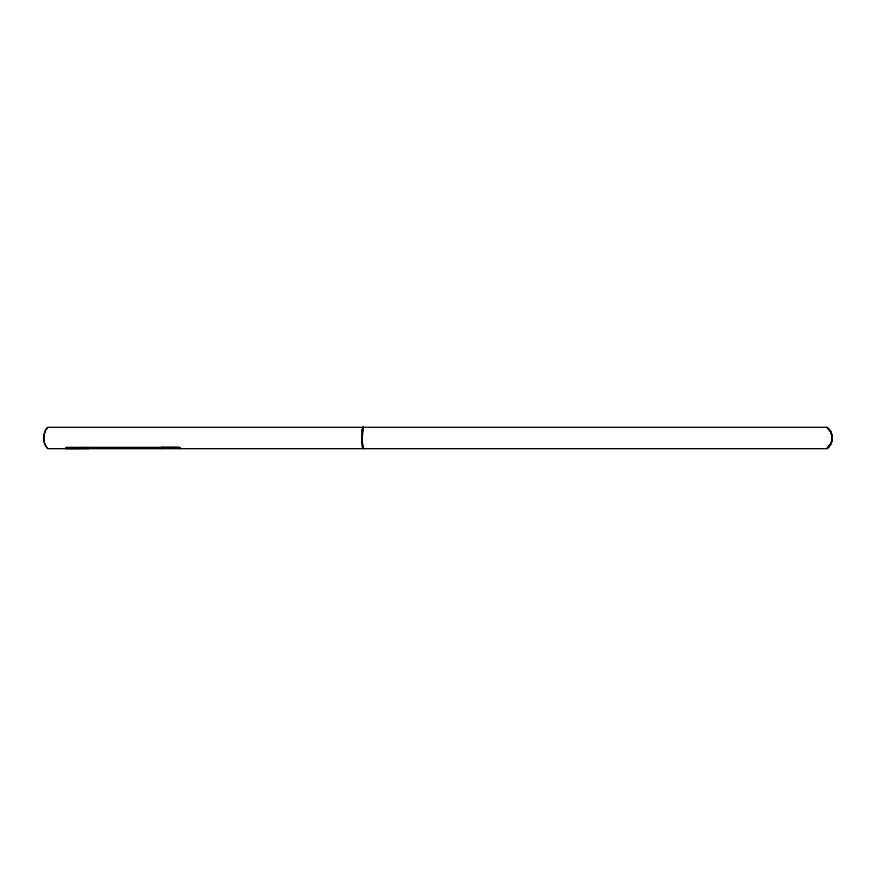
<?xml version="1.0" encoding="UTF-8"?>
<svg xmlns="http://www.w3.org/2000/svg" width="876" height="876" viewBox="0 0 876 876"><rect width="100%" height="100%" fill="white"/><g stroke="black" fill="none" stroke-linecap="round" stroke-linejoin="round"><path stroke-width="1.31" d="M363.014 448.37L361.733 437.31L362.346 429.612L363.365 427.324L362.642 428.09L363.102 427.324L362.248 438.701L361.744 436.62L362.434 429.076L363.365 427.324L361.733 438.011L362.861 446.388L362.259 445.84L363.365 448.676L362.752 448.37C362.16 447.417 360.803 433.456 362.839 427.324M831.532 442.139C833.339 436.872 831.368 430.609 826.856 427.324L47.895 427.324L47.118 428.035A13.195 10.589 89.6 0 0 45.913 429.547C42.727 435.372 42.771 443.946 47.895 448.676L826.845 448.676C833.908 443.803 833.897 432.207 826.856 427.324C833.897 432.207 833.897 443.793 826.856 448.676L831.313 442.785M832.167 438.712L832.189 438.022L831.729 441.471M831.893 440.792L832.014 440.102M827.776 447.91L827.24 448.37L831.302 442.785L831.039 443.431M45.585 430.105L43.986 435.23L44.194 442.062M830.404 444.669L830.744 444.055M830.043 445.271L828.291 447.428M362.905 428.079L363.102 427.324M88.443 448.556L65.82 448.676L65.82 447.34L176.229 447.34L179.722 447.428L180.368 448.676L179.93 447.866M179.722 447.428L161.14 447.34L161.14 448.676M826.845 427.324L830.744 431.956L832.167 437.321M47.019 447.855L44.369 442.851M88.509 448.676L87.819 447.34M45.935 429.569A12.538 9.986 -89.5 0 1 47.129 428.057"/></g></svg>
